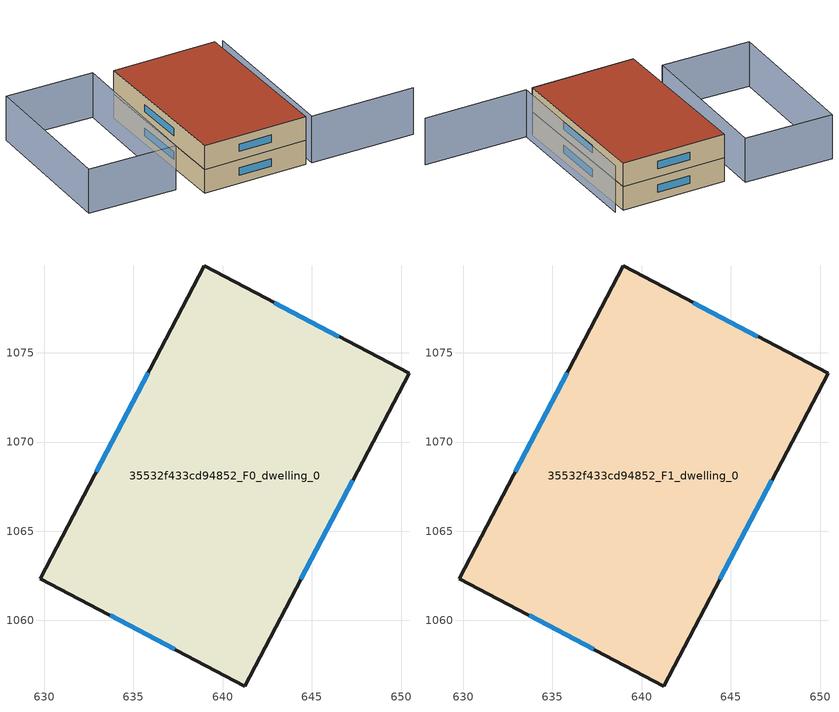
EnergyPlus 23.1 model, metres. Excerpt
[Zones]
35532f433cd94852_F0_dwelling_0
 floor ground (EU_floor_Construction): 650.44,1073.85 641.23,1056.32 629.76,1062.34 638.97,1079.88 z0
 wall outside (EU_wall_Construction): 641.23,1056.32 650.44,1073.85 638.97,1079.88 629.76,1062.34 641.23,1056.32 z0:3
 window (EU_Window_Construction): 644.38,1062.32 647.29,1067.85 / 633.69,1060.28 637.3,1058.38 / 635.82,1073.87 632.91,1068.34 / 646.51,1075.91 642.9,1077.81 z1.03:1.97
35532f433cd94852_F1_dwelling_0
 floor to 35532f433cd94852_F0_dwelling_0 (EU_floor_Construction): 650.44,1073.85 641.23,1056.32 629.76,1062.34 638.97,1079.88 z3
 wall outside (EU_wall_Construction): 641.23,1056.32 650.44,1073.85 638.97,1079.88 629.76,1062.34 641.23,1056.32 z3:6
 window (EU_Window_Construction): 644.38,1062.32 647.29,1067.85 / 633.69,1060.28 637.3,1058.38 / 635.82,1073.87 632.91,1068.34 / 646.51,1075.91 642.9,1077.81 z4.03:4.97
 roof outside (EU_roof_Construction): 641.23,1056.32 650.44,1073.85 638.97,1079.88 629.76,1062.34 z6
shading: 653.19,1049.76 641.84,1055.9 / 641.84,1055.9 651.25,1073.28 z0:5.9; 637.94,1081.97 628.69,1065.48 / 628.69,1065.48 619.14,1070.84 / 619.14,1070.84 628.39,1087.33 / 628.39,1087.33 637.94,1081.97 z0:5.6
[Building]
EU S2 Campaign: North Axis=0; Terrain=City; Solar Distribution=FullExterior
[Site:Location]
Cape.Town.Intl.AP: Latitude=-33.965; Longitude=18.602; Time Zone=2; Elevation=46
[SizingPeriod:WeatherFileDays]
AnnualSizingPeriod: Begin Month=1; Begin Day of Month=1; End Month=12; End Day of Month=31; Day of Week for Start Day=Monday; Use Weather File Daylight Saving Period=No; Use Weather File Rain and Snow Indicators=No
[MATERIAL]
EU_InternalMass_Material: Roughness=MediumRough; Thickness=0.1; Conductivity=1; Density=1800; Specific Heat=900; Thermal Absorptance=0.9; Solar Absorptance=0.7; Visible Absorptance=0.7
[MATERIAL:NOMASS] Roughness=MediumRough; Thermal Absorptance=0.9; Solar Absorptance=0.7; Visible Absorptance=0.7
Name | Thermal Resistance
EU_wall_NoMass | 0.493876
EU_roof_NoMass | 0.449382
EU_floor_NoMass | 1.25
[WINDOWMATERIAL:SIMPLEGLAZINGSYSTEM]
EU_Window_SimpleGlazing: UFactor=4.4; Solar Heat Gain Coefficient=0.85; Visible Transmittance=0.85
[CONSTRUCTION]
EU_wall_Construction: EU_wall_NoMass
EU_roof_Construction: EU_roof_NoMass
EU_floor_Construction: EU_floor_NoMass
EU_Window_Construction: EU_Window_SimpleGlazing
EU_InternalMass_Construction: EU_InternalMass_Material
[ZONE] Type=1; Multiplier=1; Ceiling Height=autocalculate; Floor Area=autocalculate; Part of Total Floor Area=Yes
Name | Volume
35532f433cd94852_F0_dwelling_0 | 769.816
35532f433cd94852_F1_dwelling_0 | 769.815
[INTERNALMASS] Construction=EU_InternalMass_Construction; Surface Area=256.605
Name | Zone or ZoneList
35532f433cd94852_F0_dwelling_0_EU_InternalMass | 35532f433cd94852_F0_dwelling_0
35532f433cd94852_F1_dwelling_0_EU_InternalMass | 35532f433cd94852_F1_dwelling_0
[OTHEREQUIPMENT] Fuel Type=Electricity; Design Level Calculation Method=Watts/Area; Power per Zone Floor Area=1; Fraction Latent=0; Fraction Radiant=0; Fraction Lost=0; Carbon Dioxide Generation Rate=0; EndUse Subcategory=EU_Step8_InternalGains
Name | Zone or ZoneList or Space or SpaceList | Schedule
EU_Step8_InternalGain_35532f433cd94852_F0_dwelling_0_f000 | 35532f433cd94852_F0_dwelling_0 | EU_Step8_GainSchedule_35532f433cd94852_F0_dwelling_0_f000
EU_Step8_InternalGain_35532f433cd94852_F1_dwelling_0_f000 | 35532f433cd94852_F1_dwelling_0 | EU_Step8_GainSchedule_35532f433cd94852_F1_dwelling_0_f000
[ZONEVENTILATION:DESIGNFLOWRATE] Schedule=EU_AlwaysOn; Design Flow Rate Calculation Method=AirChanges/Hour; Air Changes per Hour=0.64; Ventilation Type=Natural; Fan Pressure Rise=0; Fan Total Efficiency=1; Constant Term Coefficient=1; Temperature Term Coefficient=0; Velocity Term Coefficient=0; Velocity Squared Term Coefficient=0; Minimum Indoor Temperature=-100; Maximum Indoor Temperature=100; Delta Temperature=-100; Minimum Outdoor Temperature=-100; Maximum Outdoor Temperature=100; Maximum Wind Speed=40
Name | Zone or ZoneList or Space or SpaceList
EU_ConstantAir_35532f433cd94852_F0_dwelling_0 | 35532f433cd94852_F0_dwelling_0
EU_ConstantAir_35532f433cd94852_F1_dwelling_0 | 35532f433cd94852_F1_dwelling_0
[HVACTEMPLATE:THERMOSTAT] Constant Heating Setpoint=20; Constant Cooling Setpoint=50
EU_HeatOnly_35532f433cd94852_F0_dwelling_0; EU_HeatOnly_35532f433cd94852_F1_dwelling_0
[HVACTEMPLATE:ZONE:IDEALLOADSAIRSYSTEM] System Availability Schedule=EU_AlwaysOn; Maximum Heating Supply Air Temperature=50; Minimum Cooling Supply Air Temperature=13; Maximum Heating Supply Air Humidity Ratio=0.0156; Minimum Cooling Supply Air Humidity Ratio=0.0077; Heating Limit=NoLimit; Cooling Limit=NoLimit; Heating Availability Schedule=EU_AlwaysOn; Cooling Availability Schedule=EU_CoolingOff; Dehumidification Control Type=ConstantSensibleHeatRatio; Cooling Sensible Heat Ratio=0.7; Dehumidification Setpoint=60; Humidification Control Type=None; Humidification Setpoint=30; Outdoor Air Method=None; Outdoor Air Flow Rate per Person=0.00944; Outdoor Air Flow Rate per Zone Floor Area=0; Outdoor Air Flow Rate per Zone=0; Demand Controlled Ventilation Type=None; Outdoor Air Economizer Type=NoEconomizer; Heat Recovery Type=None; Sensible Heat Recovery Effectiveness=0.7; Latent Heat Recovery Effectiveness=0.65
Name | Template Thermostat
35532f433cd94852_F0_dwelling_0 | EU_HeatOnly_35532f433cd94852_F0_dwelling_0
35532f433cd94852_F1_dwelling_0 | EU_HeatOnly_35532f433cd94852_F1_dwelling_0
[SIZING:ZONE] Zone Cooling Design Supply Air Temperature Input Method=SupplyAirTemperature; Zone Cooling Design Supply Air Temperature=13; Zone Heating Design Supply Air Temperature Input Method=SupplyAirTemperature; Zone Heating Design Supply Air Temperature=50; Zone Cooling Design Supply Air Humidity Ratio=0.008; Zone Heating Design Supply Air Humidity Ratio=0.008; Cooling Design Air Flow Method=DesignDay; Cooling Design Air Flow Rate=0; Cooling Minimum Air Flow per Zone Floor Area=0.000762; Cooling Minimum Air Flow=0; Cooling Minimum Air Flow Fraction=0.2; Heating Design Air Flow Method=DesignDay; Heating Design Air Flow Rate=0; Heating Maximum Air Flow per Zone Floor Area=0.002032; Heating Maximum Air Flow=0.141576; Heating Maximum Air Flow Fraction=0.3; Account for Dedicated Outdoor Air System=No; Dedicated Outdoor Air System Control Strategy=NeutralSupplyAir; Dedicated Outdoor Air Low Setpoint Temperature for Design=autosize; Dedicated Outdoor Air High Setpoint Temperature for Design=autosize; Zone Load Sizing Method=Sensible Load Only No Latent Load; Zone Latent Cooling Design Supply Air Humidity Ratio Input Method=HumidityRatioDifference; Zone Cooling Design Supply Air Humidity Ratio Difference=0.005; Zone Latent Heating Design Supply Air Humidity Ratio Input Method=HumidityRatioDifference; Zone Humidification Design Supply Air Humidity Ratio Difference=0.005
35532f433cd94852_F0_dwelling_0; 35532f433cd94852_F1_dwelling_0
[SCHEDULE:CONSTANT]
Name | Hourly Value
EU_AlwaysOn | 1
EU_CoolingOff | 0
[SCHEDULE:FILE] Column Number=1; Rows to Skip at Top=0; Number of Hours of Data=8760; Column Separator=Comma; Interpolate to Timestep=No; Minutes per Item=60; Adjust Schedule for Daylight Savings=Yes
Name | File
EU_Step8_GainSchedule_35532f433cd94852_F0_dwelling_0_f000 | ../../schedules/35532f433cd94852/35532f433cd94852_F0_dwelling_0_f000_gain.csv
EU_Step8_GainSchedule_35532f433cd94852_F1_dwelling_0_f000 | ../../schedules/35532f433cd94852/35532f433cd94852_F1_dwelling_0_f000_gain.csv
